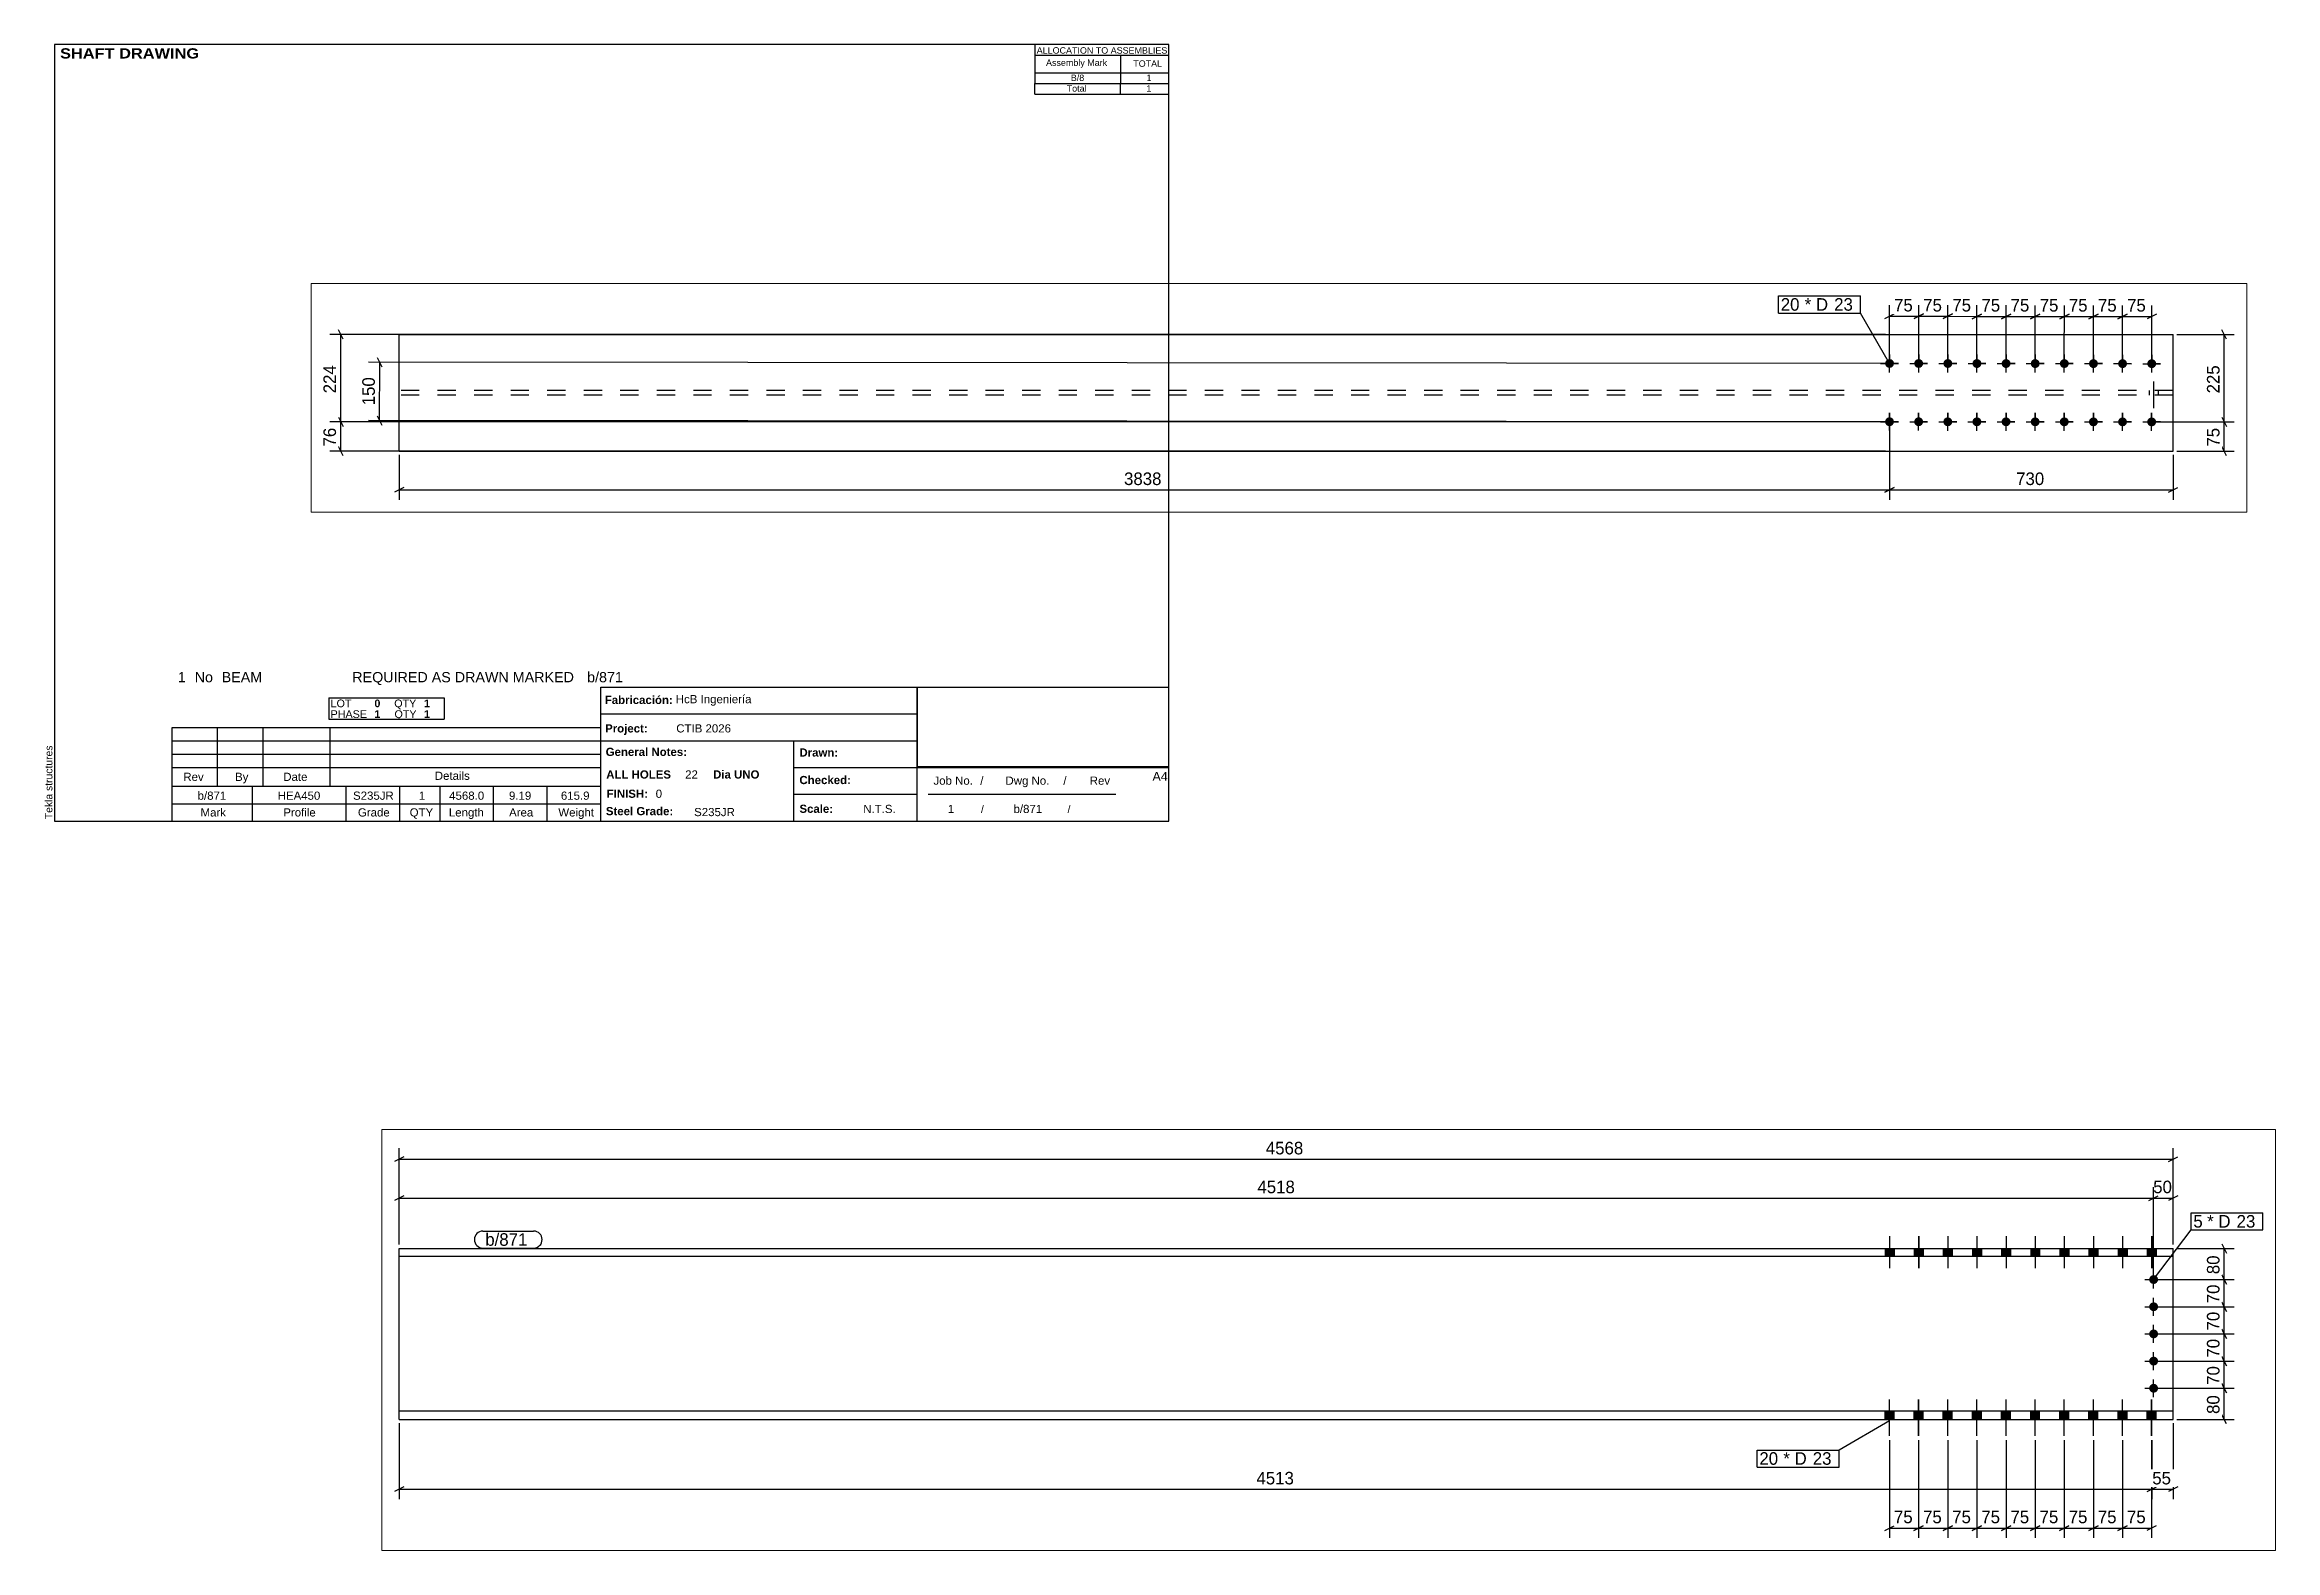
# Paper-space layout 'Layout1' of a CAD drawing. Header units: millimetres. Extents: x 2 to 577, y -183 to 205.
# The model-space entities are those that its viewports show. They can reach past a viewport. Long polylines and large blocks are cut down to what shows.
import ezdxf

# ---------------------------------------------------------------- set-up
doc = ezdxf.new("R2010")
doc.units = ezdxf.units.MM
doc.linetypes.add('DXK_LINE_DOT2', pattern=[3.9198, 1.9599, -1.9599])
doc.linetypes.add('DXK_LINE_DOT4', pattern=[0.9408, 0.4704, -0.4704])
doc.layers.add('Viewport layer', color=7, linetype='Continuous', plot=False)
doc.styles.add('Arial', font='ARIAL.TTF', dxfattribs={"height": 0.2})
doc.styles.add('Arial Black', font='ARIBLK.TTF', dxfattribs={"height": 0.2})
doc.styles.add('Arial Bold', font='ARIALBD.TTF', dxfattribs={"height": 0.2})
doc.styles.add('Comic Sans MS', font='COMIC.TTF', dxfattribs={"height": 0.2})

msp = doc.modelspace()

# ---------------------------------------------------------------- hatches: boundary and pattern name
at = {"linetype": 'Continuous'}
for points in [[(13877.4, 777.6), (13854.4, 777.6), (13854.4, 756.6), (13877.4, 756.6)], [(13877.5, 777.6), (13854.5, 777.6), (13854.5, 756.6), (13877.5, 756.6)], [(13952.4, 777.6), (13929.4, 777.6), (13929.4, 756.6), (13952.4, 756.6)], [(13952.5, 777.6), (13929.5, 777.6), (13929.5, 756.6), (13952.5, 756.6)], [(14027.4, 777.6), (14004.4, 777.6), (14004.4, 756.6), (14027.4, 756.6)], [(14027.5, 777.6), (14004.5, 777.6), (14004.5, 756.6), (14027.5, 756.6)], [(14102.4, 777.6), (14079.4, 777.6), (14079.4, 756.6), (14102.4, 756.6)], [(14102.5, 777.6), (14079.5, 777.6), (14079.5, 756.6), (14102.5, 756.6)], [(14177.4, 777.6), (14154.4, 777.6), (14154.4, 756.6), (14177.4, 756.6)], [(14177.5, 777.6), (14154.5, 777.6), (14154.5, 756.6), (14177.5, 756.6)], [(14252.4, 777.6), (14229.4, 777.6), (14229.4, 756.6), (14252.4, 756.6)], [(14252.5, 777.6), (14229.5, 777.6), (14229.5, 756.6), (14252.5, 756.6)], [(14327.4, 777.6), (14304.4, 777.6), (14304.4, 756.6), (14327.4, 756.6)], [(14327.5, 777.6), (14304.5, 777.6), (14304.5, 756.6), (14327.5, 756.6)], [(14402.4, 777.6), (14379.4, 777.6), (14379.4, 756.6), (14402.4, 756.6)], [(14402.5, 777.6), (14379.5, 777.6), (14379.5, 756.6), (14402.5, 756.6)], [(14477.4, 777.6), (14454.4, 777.6), (14454.4, 756.6), (14477.4, 756.6)], [(14477.5, 777.6), (14454.5, 777.6), (14454.5, 756.6), (14477.5, 756.6)], [(14552.4, 777.6), (14529.4, 777.6), (14529.4, 756.6), (14552.4, 756.6)], [(14552.5, 777.6), (14529.5, 777.6), (14529.5, 756.6), (14552.5, 756.6)], [(14534.5, 697.6, -1), (14557.5, 697.6, -1)], [(14534.5, 627.6, -1), (14557.5, 627.6, -1)], [(14534.5, 557.6, -1), (14557.5, 557.6, -1)], [(14534.5, 487.6, -1), (14557.5, 487.6, -1)], [(14534.5, 417.6, -1), (14557.5, 417.6, -1)], [(4064.4, 394.6, -1), (4064.4, 371.6, -1)], [(4139.4, 394.6, -1), (4139.4, 371.6, -1)], [(4214.4, 394.5, -1), (4214.4, 371.5, -1)], [(4289.4, 394.4, -1), (4289.4, 371.4, -1)], [(4364.4, 394.4, -1), (4364.4, 371.4, -1)], [(4439.4, 394.3, -1), (4439.4, 371.3, -1)], [(4514.4, 394.3, -1), (4514.4, 371.3, -1)], [(4589.4, 394.2, -1), (4589.4, 371.2, -1)], [(4664.4, 394.2, -1), (4664.4, 371.2, -1)], [(4739.4, 394.1, -1), (4739.4, 371.1, -1)], [(13877.4, 358.6), (13854.4, 358.6), (13854.4, 337.6), (13877.4, 337.6)], [(13877.5, 358.6), (13854.5, 358.6), (13854.5, 337.6), (13877.5, 337.6)], [(13952.4, 358.6), (13929.4, 358.6), (13929.4, 337.6), (13952.4, 337.6)], [(13952.5, 358.6), (13929.5, 358.6), (13929.5, 337.6), (13952.5, 337.6)], [(14027.4, 358.6), (14004.4, 358.6), (14004.4, 337.6), (14027.4, 337.6)], [(14027.5, 358.6), (14004.5, 358.6), (14004.5, 337.6), (14027.5, 337.6)], [(14102.4, 358.6), (14079.4, 358.6), (14079.4, 337.6), (14102.4, 337.6)], [(14102.5, 358.6), (14079.5, 358.6), (14079.5, 337.6), (14102.5, 337.6)], [(14177.4, 358.6), (14154.4, 358.6), (14154.4, 337.6), (14177.4, 337.6)], [(14177.5, 358.6), (14154.5, 358.6), (14154.5, 337.6), (14177.5, 337.6)], [(14252.4, 358.6), (14229.4, 358.6), (14229.4, 337.6), (14252.4, 337.6)], [(14252.5, 358.6), (14229.5, 358.6), (14229.5, 337.6), (14252.5, 337.6)], [(14327.4, 358.6), (14304.4, 358.6), (14304.4, 337.6), (14327.4, 337.6)], [(14327.5, 358.6), (14304.5, 358.6), (14304.5, 337.6), (14327.5, 337.6)], [(14402.4, 358.6), (14379.4, 358.6), (14379.4, 337.6), (14402.4, 337.6)], [(14402.5, 358.6), (14379.5, 358.6), (14379.5, 337.6), (14402.5, 337.6)], [(14477.4, 358.6), (14454.4, 358.6), (14454.4, 337.6), (14477.4, 337.6)], [(14477.5, 358.6), (14454.5, 358.6), (14454.5, 337.6), (14477.5, 337.6)], [(14552.4, 358.6), (14529.4, 358.6), (14529.4, 337.6), (14552.4, 337.6)], [(14552.5, 358.6), (14529.5, 358.6), (14529.5, 337.6), (14552.5, 337.6)], [(4064.3, 244.6, -1), (4064.3, 221.6, -1)], [(4139.3, 244.6, -1), (4139.3, 221.6, -1)], [(4214.3, 244.5, -1), (4214.3, 221.5, -1)], [(4289.3, 244.4, -1), (4289.3, 221.4, -1)], [(4364.3, 244.4, -1), (4364.3, 221.4, -1)], [(4439.3, 244.3, -1), (4439.3, 221.3, -1)], [(4514.3, 244.3, -1), (4514.3, 221.3, -1)], [(4589.3, 244.2, -1), (4589.3, 221.2, -1)], [(4664.3, 244.2, -1), (4664.3, 221.2, -1)], [(4739.3, 244.1, -1), (4739.3, 221.1, -1)]]:
    msp.add_hatch(color=3, dxfattribs=at).paths.add_polyline_path(points)

# ---------------------------------------------------------------- linework, layer by layer
at = {"color": 8, "linetype": 'Continuous'}
for p, q in [((10028, 787.6), (10028, 1036)), ((10040, 1013.6), (10016, 1001.6)), ((10028, 1007.6), (14596, 1007.6)), ((14584, 1001.6), (14608, 1013.6)), ((10028, 787.6), (10028, 936)), ((14546, 707.6), (14546, 936)), ((14596, 787.6), (14596, 936)), ((10040, 913.6), (10016, 901.6)), ((14534, 901.6), (14558, 913.6)), ((14546, 907.6), (14596, 907.6)), ((14608, 913.6), (14584, 901.6)), ((14606, 777.6), (14753.6, 777.6)), ((14722, 789.6), (14734, 765.6)), ((14728, 697.6), (14728, 777.6)), ((14556, 697.6), (14753.6, 697.6)), ((14734, 685.6), (14722, 709.6)), ((14734, 615.6), (14722, 639.6)), ((14556, 627.6), (14753.6, 627.6)), ((4064.4, 393.1), (4064.5, 533.1)), ((4139.4, 393.1), (4139.5, 533)), ((4214.4, 393), (4214.5, 533)), ((4289.4, 392.9), (4289.5, 532.9)), ((4364.4, 392.9), (4364.5, 532.9)), ((4439.4, 392.8), (4439.5, 532.8)), ((4514.4, 392.8), (4514.5, 532.8)), ((4589.4, 392.7), (4589.5, 532.7)), ((4664.4, 392.7), (4664.5, 532.6)), ((4739.4, 392.6), (4739.5, 532.6)), ((14556, 557.6), (14753.6, 557.6)), ((14734, 545.6), (14722, 569.6)), ((82.4, 445.6), (70.4, 469.6)), ((4052.5, 498.7), (4076.5, 510.7)), ((4127.5, 498.7), (4151.5, 510.6)), ((4202.5, 498.6), (4226.5, 510.6)), ((4277.5, 498.5), (4301.5, 510.5)), ((4352.5, 498.5), (4376.5, 510.5)), ((4427.5, 498.4), (4451.5, 510.4)), ((4502.5, 498.4), (4526.5, 510.4)), ((4577.5, 498.3), (4601.5, 510.3)), ((4652.5, 498.3), (4676.5, 510.2)), ((4664.5, 504.2), (4739.5, 504.2)), ((4751.5, 510.2), (4727.5, 498.2)), ((4932.4, 445.6), (4920.4, 469.6)), ((14556, 487.6), (14753.6, 487.6)), ((14734, 475.6), (14722, 499.6)), ((4054.3, 457.6), (48, 457.6)), ((76.4, 233.1), (76.4, 457.6)), ((4804.4, 457.6), (4952, 457.6)), ((4926.4, 232.6), (4926.4, 457.6)), ((14556, 417.6), (14753.6, 417.6)), ((14734, 405.6), (14722, 429.6)), ((4054.4, 383.1), (148.1, 386.1)), ((182.5, 374), (170.5, 398)), ((176.3, 236), (176.5, 386)), ((14734, 325.6), (14722, 349.6)), ((10028, 327.6), (10028, 132)), ((14596, 327.6), (14596, 132)), ((14606, 337.6), (14753.6, 337.6)), ((4054.3, 233.1), (48, 233.1)), ((4054.3, 233.1), (48, 233.1)), ((70.4, 245.1), (82.4, 221.1)), ((70.4, 245.1), (82.4, 221.1)), ((76.4, 157.6), (76.4, 233.1)), ((4054.3, 233.1), (147.9, 236.1)), ((170.4, 248), (182.3, 224)), ((4749.3, 232.6), (4952, 232.6)), ((4749.3, 232.6), (4952, 232.6)), ((4920.4, 244.6), (4932.4, 220.6)), ((4920.4, 244.6), (4932.4, 220.6)), ((4926.4, 157.6), (4926.4, 232.6)), ((13865.9, 283.6), (13865.9, 32)), ((13940.9, 283.6), (13940.9, 32)), ((14015.9, 283.6), (14015.9, 32)), ((14090.9, 283.6), (14090.9, 32)), ((14165.9, 283.6), (14165.9, 32)), ((14240.9, 283.6), (14240.9, 32)), ((14315.9, 283.6), (14315.9, 32)), ((14390.9, 283.6), (14390.9, 32)), ((14465.9, 283.6), (14465.9, 32)), ((14540.9, 283.6), (14540.9, 32)), ((14541, 283.6), (14541, 132)), ((4064.3, 223.1), (4064.3, 32)), ((4064.3, 223.1), (4064.3, 32)), ((4054.3, 157.6), (48, 157.6)), ((82.4, 145.6), (70.4, 169.6)), ((226.4, 147.6), (226.4, 32)), ((4794.4, 147.6), (4794.4, 32)), ((4804.4, 157.6), (4952, 157.6)), ((4932.4, 145.6), (4920.4, 169.6)), ((10040, 163.6), (10016, 151.6)), ((10028, 157.6), (14541, 157.6)), ((14529, 151.6), (14553, 163.6)), ((14529, 151.6), (14553, 163.6)), ((14541, 157.6), (14596, 157.6)), ((14608, 163.6), (14584, 151.6)), ((238.4, 63.6), (214.4, 51.6)), ((226.4, 57.6), (4064.3, 57.6)), ((4076.3, 63.6), (4052.3, 51.6)), ((4052.3, 51.6), (4076.3, 63.6)), ((4064.3, 57.6), (4794.4, 57.6)), ((4782.4, 51.6), (4806.4, 63.6)), ((13853.9, 51.6), (13877.9, 63.6)), ((13928.9, 51.6), (13952.9, 63.6)), ((14003.9, 51.6), (14027.9, 63.6)), ((14078.9, 51.6), (14102.9, 63.6)), ((14153.9, 51.6), (14177.9, 63.6)), ((14228.9, 51.6), (14252.9, 63.6)), ((14303.9, 51.6), (14327.9, 63.6)), ((14378.9, 51.6), (14402.9, 63.6)), ((14453.9, 51.6), (14477.9, 63.6)), ((14465.9, 57.6), (14540.9, 57.6)), ((14552.9, 63.6), (14528.9, 51.6))]:
    msp.add_line(p, q, dxfattribs=at)
at = {"color": 3, "linetype": 'Continuous'}
for p, q in [((13865.9, 809.8), (13865.9, 726.6)), ((13866, 809.8), (13866, 726.6)), ((13940.9, 809.8), (13940.9, 726.6)), ((13941, 809.8), (13941, 726.6)), ((14015.9, 809.8), (14015.9, 726.6)), ((14016, 809.8), (14016, 726.6)), ((14090.9, 809.8), (14090.9, 726.6)), ((14091, 809.8), (14091, 726.6)), ((14165.9, 809.8), (14165.9, 726.6)), ((14166, 809.8), (14166, 726.6)), ((14240.9, 809.8), (14240.9, 726.6)), ((14241, 809.8), (14241, 726.6)), ((14315.9, 809.8), (14315.9, 726.6)), ((14316, 809.8), (14316, 726.6)), ((14390.9, 809.8), (14390.9, 726.6)), ((14391, 809.8), (14391, 726.6)), ((14465.9, 809.8), (14465.9, 726.6)), ((14466, 809.8), (14466, 726.6)), ((14540.9, 809.8), (14540.9, 726.6)), ((14541, 809.8), (14541, 726.6)), ((13854.4, 777.6), (13854.4, 756.6)), ((13854.5, 777.6), (13854.5, 756.6)), ((13877.4, 777.6), (13877.4, 756.6)), ((13877.5, 777.6), (13877.5, 756.6)), ((13929.4, 777.6), (13929.4, 756.6)), ((13929.5, 777.6), (13929.5, 756.6)), ((13952.4, 777.6), (13952.4, 756.6)), ((13952.5, 777.6), (13952.5, 756.6)), ((14004.4, 777.6), (14004.4, 756.6)), ((14004.5, 777.6), (14004.5, 756.6)), ((14027.4, 777.6), (14027.4, 756.6)), ((14027.5, 777.6), (14027.5, 756.6)), ((14079.4, 777.6), (14079.4, 756.6)), ((14079.5, 777.6), (14079.5, 756.6)), ((14102.4, 777.6), (14102.4, 756.6)), ((14102.5, 777.6), (14102.5, 756.6)), ((14154.4, 777.6), (14154.4, 756.6)), ((14154.5, 777.6), (14154.5, 756.6)), ((14177.4, 777.6), (14177.4, 756.6)), ((14177.5, 777.6), (14177.5, 756.6)), ((14229.4, 777.6), (14229.4, 756.6)), ((14229.5, 777.6), (14229.5, 756.6)), ((14252.4, 777.6), (14252.4, 756.6)), ((14252.5, 777.6), (14252.5, 756.6)), ((14304.4, 777.6), (14304.4, 756.6)), ((14304.5, 777.6), (14304.5, 756.6)), ((14327.4, 777.6), (14327.4, 756.6)), ((14327.5, 777.6), (14327.5, 756.6)), ((14379.4, 777.6), (14379.4, 756.6)), ((14379.5, 777.6), (14379.5, 756.6)), ((14402.4, 777.6), (14402.4, 756.6)), ((14402.5, 777.6), (14402.5, 756.6)), ((14454.4, 777.6), (14454.4, 756.6)), ((14454.5, 777.6), (14454.5, 756.6)), ((14477.4, 777.6), (14477.4, 756.6)), ((14477.5, 777.6), (14477.5, 756.6)), ((14529.4, 777.6), (14529.4, 756.6)), ((14529.5, 777.6), (14529.5, 756.6)), ((14552.4, 777.6), (14552.4, 756.6)), ((14552.5, 777.6), (14552.5, 756.6)), ((14523, 697.6), (14569, 697.6)), ((14546, 674.6), (14546, 720.6)), ((14546, 604.6), (14546, 650.6)), ((14523, 627.6), (14569, 627.6)), ((14546, 534.6), (14546, 580.6)), ((14523, 557.6), (14569, 557.6)), ((14523, 487.6), (14569, 487.6)), ((14546, 464.6), (14546, 510.6)), ((4064.4, 360.1), (4064.4, 406.1)), ((4064.4, 406.1), (4064.4, 390.8)), ((4139.4, 360.1), (4139.4, 406.1)), ((4139.4, 406.1), (4139.4, 390.7)), ((4214.4, 360), (4214.4, 406)), ((4214.4, 406), (4214.4, 390.7)), ((4289.4, 359.9), (4289.4, 405.9)), ((4289.4, 405.9), (4289.4, 390.6)), ((4364.4, 359.9), (4364.4, 405.9)), ((4364.4, 405.9), (4364.4, 390.6)), ((4439.4, 359.8), (4439.4, 405.8)), ((4439.4, 405.8), (4439.4, 390.5)), ((4514.4, 359.8), (4514.4, 405.8)), ((4514.4, 405.8), (4514.4, 390.5)), ((4589.4, 359.7), (4589.4, 405.7)), ((4589.4, 405.7), (4589.4, 390.4)), ((4664.4, 359.7), (4664.4, 405.7)), ((4664.4, 405.7), (4664.4, 390.3)), ((4739.4, 359.6), (4739.4, 405.6)), ((4739.4, 405.6), (4739.4, 390.3)), ((14523, 417.6), (14569, 417.6)), ((14546, 394.6), (14546, 440.6)), ((4041.4, 383.1), (4087.4, 383.1)), ((4041.4, 383.1), (4056.7, 383.1)), ((4064.4, 360.1), (4064.4, 375.4)), ((4087.4, 383.1), (4072.1, 383.1)), ((4116.4, 383.1), (4162.4, 383)), ((4116.4, 383.1), (4131.7, 383.1)), ((4139.4, 360.1), (4139.4, 375.4)), ((4162.4, 383), (4147.1, 383)), ((4191.4, 383), (4237.4, 383)), ((4191.4, 383), (4206.7, 383)), ((4214.4, 360), (4214.4, 375.3)), ((4237.4, 383), (4222.1, 383)), ((4266.4, 383), (4312.4, 382.9)), ((4266.4, 383), (4281.7, 382.9)), ((4289.4, 359.9), (4289.4, 375.3)), ((4312.4, 382.9), (4297.1, 382.9)), ((4341.4, 382.9), (4387.4, 382.9)), ((4341.4, 382.9), (4356.7, 382.9)), ((4364.4, 359.9), (4364.4, 375.2)), ((4387.4, 382.9), (4372.1, 382.9)), ((4416.4, 382.8), (4462.4, 382.8)), ((4416.4, 382.8), (4431.7, 382.8)), ((4439.4, 359.8), (4439.4, 375.1)), ((4462.4, 382.8), (4447.1, 382.8)), ((4491.4, 382.8), (4537.4, 382.8)), ((4491.4, 382.8), (4506.7, 382.8)), ((4514.4, 359.8), (4514.4, 375.1)), ((4537.4, 382.8), (4522.1, 382.8)), ((4566.4, 382.7), (4612.4, 382.7)), ((4566.4, 382.7), (4581.7, 382.7)), ((4589.4, 359.7), (4589.4, 375)), ((4612.4, 382.7), (4597.1, 382.7)), ((4641.4, 382.7), (4687.4, 382.6)), ((4641.4, 382.7), (4656.7, 382.7)), ((4664.4, 359.7), (4664.4, 375)), ((4687.4, 382.6), (4672.1, 382.7)), ((4716.4, 382.6), (4762.4, 382.6)), ((4716.4, 382.6), (4731.7, 382.6)), ((4739.4, 359.6), (4739.4, 374.9)), ((4762.4, 382.6), (4747.1, 382.6)), ((13854.4, 337.6), (13854.4, 358.6)), ((13854.5, 337.6), (13854.5, 358.6)), ((13865.9, 295.4), (13865.9, 388.6)), ((13866, 295.4), (13866, 388.6)), ((13877.4, 337.6), (13877.4, 358.6)), ((13877.5, 337.6), (13877.5, 358.6)), ((13929.4, 337.6), (13929.4, 358.6)), ((13929.5, 337.6), (13929.5, 358.6)), ((13940.9, 295.4), (13940.9, 388.6)), ((13941, 295.4), (13941, 388.6)), ((13952.4, 337.6), (13952.4, 358.6)), ((13952.5, 337.6), (13952.5, 358.6)), ((14004.4, 337.6), (14004.4, 358.6)), ((14004.5, 337.6), (14004.5, 358.6)), ((14015.9, 295.4), (14015.9, 388.6)), ((14016, 295.4), (14016, 388.6)), ((14027.4, 337.6), (14027.4, 358.6)), ((14027.5, 337.6), (14027.5, 358.6)), ((14079.4, 337.6), (14079.4, 358.6)), ((14079.5, 337.6), (14079.5, 358.6)), ((14090.9, 295.4), (14090.9, 388.6)), ((14091, 295.4), (14091, 388.6)), ((14102.4, 337.6), (14102.4, 358.6)), ((14102.5, 337.6), (14102.5, 358.6)), ((14154.4, 337.6), (14154.4, 358.6)), ((14154.5, 337.6), (14154.5, 358.6)), ((14165.9, 295.4), (14165.9, 388.6)), ((14166, 295.4), (14166, 388.6)), ((14177.4, 337.6), (14177.4, 358.6)), ((14177.5, 337.6), (14177.5, 358.6)), ((14229.4, 337.6), (14229.4, 358.6)), ((14229.5, 337.6), (14229.5, 358.6)), ((14240.9, 295.4), (14240.9, 388.6)), ((14241, 295.4), (14241, 388.6)), ((14252.4, 337.6), (14252.4, 358.6)), ((14252.5, 337.6), (14252.5, 358.6)), ((14304.4, 337.6), (14304.4, 358.6)), ((14304.5, 337.6), (14304.5, 358.6)), ((14315.9, 295.4), (14315.9, 388.6)), ((14316, 295.4), (14316, 388.6)), ((14327.4, 337.6), (14327.4, 358.6)), ((14327.5, 337.6), (14327.5, 358.6)), ((14379.4, 337.6), (14379.4, 358.6)), ((14379.5, 337.6), (14379.5, 358.6)), ((14390.9, 295.4), (14390.9, 388.6)), ((14391, 295.4), (14391, 388.6)), ((14402.4, 337.6), (14402.4, 358.6)), ((14402.5, 337.6), (14402.5, 358.6)), ((14454.4, 337.6), (14454.4, 358.6)), ((14454.5, 337.6), (14454.5, 358.6)), ((14465.9, 295.4), (14465.9, 388.6)), ((14466, 295.4), (14466, 388.6)), ((14477.4, 337.6), (14477.4, 358.6)), ((14477.5, 337.6), (14477.5, 358.6)), ((14529.4, 337.6), (14529.4, 358.6)), ((14529.5, 337.6), (14529.5, 358.6)), ((14540.9, 295.4), (14540.9, 388.6)), ((14541, 295.4), (14541, 388.6)), ((14552.4, 337.6), (14552.4, 358.6)), ((14552.5, 337.6), (14552.5, 358.6)), ((4041.3, 233.1), (4087.3, 233.1)), ((4041.3, 233.1), (4056.6, 233.1)), ((4064.3, 210.1), (4064.3, 256.1)), ((4064.3, 256.1), (4064.3, 240.8)), ((4087.3, 233.1), (4072, 233.1)), ((4116.3, 233.1), (4162.3, 233)), ((4116.3, 233.1), (4131.6, 233.1)), ((4139.3, 210.1), (4139.3, 256.1)), ((4139.3, 256.1), (4139.3, 240.7)), ((4162.3, 233), (4147, 233)), ((4191.3, 233), (4237.3, 233)), ((4191.3, 233), (4206.6, 233)), ((4214.3, 210), (4214.3, 256)), ((4214.3, 256), (4214.3, 240.7)), ((4237.3, 233), (4222, 233)), ((4266.3, 233), (4312.3, 232.9)), ((4266.3, 233), (4281.6, 232.9)), ((4289.3, 209.9), (4289.3, 255.9)), ((4289.3, 255.9), (4289.3, 240.6)), ((4312.3, 232.9), (4297, 232.9)), ((4341.3, 232.9), (4387.3, 232.9)), ((4341.3, 232.9), (4356.6, 232.9)), ((4364.3, 209.9), (4364.3, 255.9)), ((4364.3, 255.9), (4364.3, 240.6)), ((4387.3, 232.9), (4372, 232.9)), ((4416.3, 232.8), (4462.3, 232.8)), ((4416.3, 232.8), (4431.6, 232.8)), ((4439.3, 209.8), (4439.3, 255.8)), ((4439.3, 255.8), (4439.3, 240.5)), ((4462.3, 232.8), (4447, 232.8)), ((4491.3, 232.8), (4537.3, 232.8)), ((4491.3, 232.8), (4506.6, 232.8)), ((4514.3, 209.8), (4514.3, 255.8)), ((4514.3, 255.8), (4514.3, 240.5)), ((4537.3, 232.8), (4522, 232.8)), ((4566.3, 232.7), (4612.3, 232.7)), ((4566.3, 232.7), (4581.6, 232.7)), ((4589.3, 209.7), (4589.3, 255.7)), ((4589.3, 255.7), (4589.3, 240.4)), ((4612.3, 232.7), (4597, 232.7)), ((4641.3, 232.7), (4687.3, 232.6)), ((4641.3, 232.7), (4656.6, 232.7)), ((4664.3, 209.7), (4664.3, 255.7)), ((4664.3, 255.7), (4664.3, 240.3)), ((4687.3, 232.6), (4672, 232.7)), ((4716.3, 232.6), (4762.3, 232.6)), ((4716.3, 232.6), (4731.6, 232.6)), ((4739.3, 209.6), (4739.3, 255.6)), ((4739.3, 255.6), (4739.3, 240.3)), ((4762.3, 232.6), (4747, 232.6)), ((4064.3, 210.1), (4064.3, 225.4)), ((4139.3, 210.1), (4139.3, 225.4)), ((4214.3, 210), (4214.3, 225.3)), ((4289.3, 209.9), (4289.3, 225.3)), ((4364.3, 209.9), (4364.3, 225.2)), ((4439.3, 209.8), (4439.3, 225.1)), ((4514.3, 209.8), (4514.3, 225.1)), ((4589.3, 209.7), (4589.3, 225)), ((4664.3, 209.7), (4664.3, 225)), ((4739.3, 209.6), (4739.3, 224.9))]:
    msp.add_line(p, q, dxfattribs=at)
at = {"color": 7, "linetype": 'Continuous'}
for p, q in [((10028, 337.6), (10028, 777.6)), ((10028, 777.6), (14596, 777.6)), ((14596, 756.6), (10028, 756.6)), ((14596, 337.6), (14596, 777.6)), ((226.4, 157.6), (226.4, 457.6)), ((226.4, 457.6), (4794.4, 457.6)), ((4794.4, 157.6), (4794.4, 457.6)), ((14596, 358.6), (10028, 358.6)), ((10028, 337.6), (14596, 337.6)), ((226.4, 157.6), (4794.4, 157.6))]:
    msp.add_line(p, q, dxfattribs=at)
at = {"color": 7, "linetype": 'DXK_LINE_DOT4'}
for p, q in [((4794.4, 313.4), (226.4, 313.4)), ((4794.4, 301.9), (226.4, 301.9))]:
    msp.add_line(p, q, dxfattribs=at)
at = {"color": 3, "linetype": 'DXK_LINE_DOT2'}
for p, q in [((4732.9, 313.4), (4732.9, 301.9)), ((4732.9, 313.4), (4732.9, 301.9)), ((4732.9, 313.4), (4732.9, 301.9)), ((4732.9, 313.4), (4732.9, 301.9)), ((4732.9, 313.4), (4732.9, 301.9)), ((4744.4, 336.6), (4744.4, 268.4)), ((4744.4, 336.6), (4744.4, 268.4)), ((4744.4, 336.6), (4744.4, 268.4)), ((4744.4, 336.6), (4744.4, 268.4)), ((4744.4, 336.6), (4744.4, 268.4)), ((4755.9, 313.4), (4755.9, 301.9)), ((4755.9, 313.4), (4755.9, 301.9)), ((4755.9, 313.4), (4755.9, 301.9)), ((4755.9, 313.4), (4755.9, 301.9)), ((4755.9, 313.4), (4755.9, 301.9))]:
    msp.add_line(p, q, dxfattribs=at)

# ---------------------------------------------------------------- wipeouts: each hides what was drawn before it
at = {"color": 0}
for points in [[(14674.3, 831.4), (14674.3, 863.4), (14648.3, 863.4), (14648.3, 831.4)], [(3836.3, 519), (3836.3, 551), (3784.2, 551), (3784.2, 519)], [(13582.9, 220.6), (13582.9, 252.6), (13530.8, 252.6), (13530.8, 220.6)]]:
    msp.add_wipeout(points, dxfattribs=at)

# ---------------------------------------------------------------- next in the draw order: wipeouts: each hides what was drawn before it
for points in [[(12370.5, 1013.6), (12370.5, 1058.4), (12253.5, 1058.4), (12253.5, 1013.6)], [(14603.5, 913.6), (14603.5, 958.4), (14538.5, 958.4), (14538.5, 913.6)], [(14674.3, 831.4), (14674.3, 863.4), (14648.3, 863.4), (14648.3, 831.4)], [(10368.5, 784.6), (10368.5, 816.6), (10250, 816.6), (10250, 784.6)], [(14722, 770.1), (14677.2, 770.1), (14677.2, 705.1), (14722, 705.1)], [(3836.3, 519), (3836.3, 551), (3784.2, 551), (3784.2, 519)], [(4734.5, 510.2), (4734.5, 555), (4669.6, 555), (4669.6, 510.2)], [(70.4, 390.8), (25.6, 390.8), (25.6, 299.9), (70.4, 299.9)], [(170.4, 353.1), (125.6, 353.2), (125.6, 269), (170.4, 269)], [(4920.4, 390.6), (4875.6, 390.6), (4875.6, 299.6), (4920.4, 299.6)], [(13582.9, 220.6), (13582.9, 252.6), (13530.8, 252.6), (13530.8, 220.6)], [(70.4, 227.8), (25.6, 227.8), (25.6, 162.9), (70.4, 162.9)], [(4920.4, 227.6), (4875.6, 227.6), (4875.6, 162.6), (4920.4, 162.6)], [(12339.6, 163.6), (12339.6, 208.4), (12229.4, 208.4), (12229.4, 163.6)], [(2203.9, 63.6), (2203.9, 108.4), (2086.8, 108.4), (2086.8, 63.6)], [(4474.8, 63.6), (4474.8, 108.4), (4383.9, 108.4), (4383.9, 63.6)], [(14535.9, 63.6), (14535.9, 108.4), (14470.9, 108.4), (14470.9, 63.6)]]:
    msp.add_wipeout(points, dxfattribs=at)

# ---------------------------------------------------------------- next in the draw order: linework, layer by layer
at = {"color": 8, "linetype": 'Continuous'}
for p, q in [((14596, 787.6), (14596, 1036)), ((14546, 707.6), (14546, 936)), ((10028, 907.6), (14546, 907.6)), ((14534, 901.6), (14558, 913.6)), ((14556, 697.6), (14753.6, 697.6)), ((14722, 709.6), (14734, 685.6)), ((14728, 627.6), (14728, 697.6)), ((4664.4, 392.7), (4664.5, 532.6)), ((4589.5, 504.3), (4664.5, 504.2)), ((4676.5, 510.2), (4652.5, 498.3)), ((14465.9, 283.6), (14465.9, 32)), ((14541, 283.6), (14541, 132)), ((14390.9, 57.6), (14465.9, 57.6)), ((14477.9, 63.6), (14453.9, 51.6))]:
    msp.add_line(p, q, dxfattribs=at)
at = {"color": 7, "linetype": 'Continuous'}
for p, q in [((14642.3, 825.4), (14642.3, 869.4)), ((14546, 697.6), (14642.3, 825.4)), ((3778.2, 513), (3778.2, 557)), ((13524.8, 214.6), (13524.8, 258.6))]:
    msp.add_line(p, q, dxfattribs=at)

# ---------------------------------------------------------------- next in the draw order: texts
at = {"color": 3, "style": 'Comic Sans MS'}
for s, p in [('4568', (12259.9, 1020)), ('50', (14544.9, 920)), ('4513', (12235.8, 170)), ('3838', (2093.2, 70)), ('730', (4390.3, 70)), ('75', (14477.3, 70))]:
    msp.add_text(s, height=32.38, dxfattribs=at).set_placement(p)
for s, rotation, p in [('80', 90.00021, (14715.6, 711.5)), ('75', -0.04584, (4676, 516.6)), ('224', 90.00021, (64, 306.3)), ('150', 89.95437, (164, 275.4)), ('225', 90.00021, (4914, 306)), ('76', 90.00021, (64, 169.3)), ('75', 90.00021, (4914, 169))]:
    msp.add_text(s, height=32.38, rotation=rotation, dxfattribs=at).set_placement(p)

# ---------------------------------------------------------------- next in the draw order: wipeouts: each hides what was drawn before it
at = {"color": 0}
for points in [[(14750.1, 831.4), (14750.1, 863.4), (14683.9, 863.4), (14683.9, 831.4)], [(10368.5, 784.6), (10368.5, 816.6), (10250, 816.6), (10250, 784.6)], [(3912.1, 519), (3912.1, 551), (3845.9, 551), (3845.9, 519)], [(13658.7, 220.6), (13658.7, 252.6), (13592.5, 252.6), (13592.5, 220.6)]]:
    msp.add_wipeout(points, dxfattribs=at)

# ---------------------------------------------------------------- next in the draw order: linework, layer by layer
at = {"color": 7, "linetype": 'Continuous'}
for p, q in [((10244, 822.6), (10374.5, 822.6)), ((10244, 778.6), (10374.5, 778.6))]:
    msp.add_line(p, q, dxfattribs=at)
for centre, start, end in [((10244, 800.6), 90, 270), ((10374.5, 800.6), 270, 90)]:
    msp.add_arc(centre, 22, start, end, dxfattribs=at)

# ---------------------------------------------------------------- next in the draw order: texts
at = {"color": 3, "style": 'Comic Sans MS'}
msp.add_text('b/871', height=32.38, dxfattribs=at).set_placement((10250, 784.6))

# ---------------------------------------------------------------- next in the draw order: wipeouts: each hides what was drawn before it
at = {"color": 0}
for points in [[(12342.1, 913.6), (12342.1, 958.4), (12231.9, 958.4), (12231.9, 913.6)], [(14750.1, 831.4), (14750.1, 863.4), (14683.9, 863.4), (14683.9, 831.4)], [(14722, 695.1), (14677.2, 695.1), (14677.2, 630.1), (14722, 630.1)], [(3912.1, 519), (3912.1, 551), (3845.9, 551), (3845.9, 519)], [(4659.5, 510.3), (4659.5, 555.1), (4594.6, 555.1), (4594.6, 510.3)], [(13658.7, 220.6), (13658.7, 252.6), (13592.5, 252.6), (13592.5, 220.6)], [(14601, 163.6), (14601, 208.4), (14536, 208.4), (14536, 163.6)], [(14460.9, 63.6), (14460.9, 108.4), (14395.9, 108.4), (14395.9, 63.6)]]:
    msp.add_wipeout(points, dxfattribs=at)

# ---------------------------------------------------------------- next in the draw order: linework, layer by layer
at = {"color": 8, "linetype": 'Continuous'}
for p, q in [((14722, 639.6), (14734, 615.6)), ((14556, 627.6), (14753.6, 627.6)), ((14728, 557.6), (14728, 627.6)), ((4589.4, 392.7), (4589.5, 532.7)), ((4514.5, 504.4), (4589.5, 504.3)), ((4601.5, 510.3), (4577.5, 498.3)), ((14390.9, 283.6), (14390.9, 32)), ((14315.9, 57.6), (14390.9, 57.6)), ((14402.9, 63.6), (14378.9, 51.6))]:
    msp.add_line(p, q, dxfattribs=at)

# ---------------------------------------------------------------- next in the draw order: texts
at = {"color": 3, "style": 'Comic Sans MS'}
for s, height, p in [('4518', 32.38, (12238.3, 920)), ('5', 32.4, (14648.3, 831.4)), ('20', 32.38, (3784.2, 519)), ('20', 32.38, (13530.8, 220.6)), ('55', 32.38, (14542.4, 170)), ('75', 32.38, (14402.3, 70))]:
    msp.add_text(s, height=height, dxfattribs=at).set_placement(p)
for s, rotation, p in [('70', 90.00021, (14715.6, 636.5)), ('75', -0.04584, (4601, 516.7))]:
    msp.add_text(s, height=32.38, rotation=rotation, dxfattribs=at).set_placement(p)

# ---------------------------------------------------------------- next in the draw order: wipeouts: each hides what was drawn before it
at = {"color": 0}
for points in [[(14811.9, 831.4), (14811.9, 863.4), (14759.7, 863.4), (14759.7, 831.4)], [(3973.8, 519), (3973.8, 551), (3921.7, 551), (3921.7, 519)], [(13720.4, 220.6), (13720.4, 252.6), (13668.3, 252.6), (13668.3, 220.6)]]:
    msp.add_wipeout(points, dxfattribs=at)

# ---------------------------------------------------------------- next in the draw order: wipeouts: each hides what was drawn before it
for points in [[(14811.9, 831.4), (14811.9, 863.4), (14759.7, 863.4), (14759.7, 831.4)], [(14722, 625.1), (14677.2, 625.1), (14677.2, 560.1), (14722, 560.1)], [(3973.8, 519), (3973.8, 551), (3921.7, 551), (3921.7, 519)], [(4584.5, 510.3), (4584.5, 555.1), (4519.6, 555.2), (4519.6, 510.4)], [(13720.4, 220.6), (13720.4, 252.6), (13668.3, 252.6), (13668.3, 220.6)], [(14385.9, 63.6), (14385.9, 108.4), (14320.9, 108.4), (14320.9, 63.6)]]:
    msp.add_wipeout(points, dxfattribs=at)

# ---------------------------------------------------------------- next in the draw order: linework, layer by layer
at = {"color": 7, "linetype": 'Continuous'}
for p, q in [((14642.3, 869.4), (14827.5, 869.4)), ((14827.5, 825.4), (14827.5, 869.4)), ((14642.3, 825.4), (14827.5, 825.4)), ((3778.2, 557), (3989.4, 557)), ((3989.4, 513), (3989.4, 557)), ((3778.2, 513), (3989.4, 513)), ((13865.9, 333.6), (13736, 258.6)), ((13524.8, 258.6), (13736, 258.6)), ((13736, 214.6), (13736, 258.6)), ((13524.8, 214.6), (13736, 214.6))]:
    msp.add_line(p, q, dxfattribs=at)
at = {"color": 8, "linetype": 'Continuous'}
for p, q in [((4514.4, 392.8), (4514.5, 532.8)), ((14556, 557.6), (14753.6, 557.6)), ((14722, 569.6), (14734, 545.6)), ((14728, 487.6), (14728, 557.6)), ((4439.5, 504.4), (4514.5, 504.4)), ((4526.5, 510.4), (4502.5, 498.4)), ((14315.9, 283.6), (14315.9, 32)), ((14240.9, 57.6), (14315.9, 57.6)), ((14327.9, 63.6), (14303.9, 51.6))]:
    msp.add_line(p, q, dxfattribs=at)

# ---------------------------------------------------------------- next in the draw order: texts
at = {"color": 3, "style": 'Comic Sans MS'}
for s, p in [('* D', (14683.9, 831.4)), ('23', (14759.7, 831.4)), ('* D', (3845.9, 519)), ('23', (3921.7, 519)), ('* D', (13592.5, 220.6)), ('23', (13668.3, 220.6)), ('75', (14327.3, 70))]:
    msp.add_text(s, height=32.38, dxfattribs=at).set_placement(p)
for s, rotation, p in [('70', 90.00021, (14715.6, 566.5)), ('75', -0.04584, (4526, 516.8))]:
    msp.add_text(s, height=32.38, rotation=rotation, dxfattribs=at).set_placement(p)

# ---------------------------------------------------------------- next in the draw order: wipeouts: each hides what was drawn before it
at = {"color": 0}
for points in [[(4509.5, 510.4), (4509.5, 555.2), (4444.6, 555.2), (4444.6, 510.4)], [(14722, 555.1), (14677.2, 555.1), (14677.2, 490.1), (14722, 490.1)], [(14310.9, 63.6), (14310.9, 108.4), (14245.9, 108.4), (14245.9, 63.6)]]:
    msp.add_wipeout(points, dxfattribs=at)

# ---------------------------------------------------------------- next in the draw order: linework, layer by layer
at = {"color": 8, "linetype": 'Continuous'}
for p, q in [((4439.4, 392.8), (4439.5, 532.8)), ((4364.5, 504.5), (4439.5, 504.4)), ((4451.5, 510.4), (4427.5, 498.4)), ((14556, 487.6), (14753.6, 487.6)), ((14722, 499.6), (14734, 475.6)), ((14728, 417.6), (14728, 487.6)), ((14240.9, 283.6), (14240.9, 32)), ((14165.9, 57.6), (14240.9, 57.6)), ((14252.9, 63.6), (14228.9, 51.6))]:
    msp.add_line(p, q, dxfattribs=at)

# ---------------------------------------------------------------- next in the draw order: texts
at = {"color": 3, "style": 'Comic Sans MS'}
for s, rotation, p in [('75', -0.04584, (4451, 516.8)), ('70', 90.00021, (14715.6, 496.5))]:
    msp.add_text(s, height=32.38, rotation=rotation, dxfattribs=at).set_placement(p)
msp.add_text('75', height=32.38, dxfattribs=at).set_placement((14252.3, 70))

# ---------------------------------------------------------------- next in the draw order: wipeouts: each hides what was drawn before it
at = {"color": 0}
for points in [[(4434.5, 510.4), (4434.5, 555.2), (4369.6, 555.3), (4369.6, 510.5)], [(14722, 485.1), (14677.2, 485.1), (14677.2, 420.1), (14722, 420.1)], [(14235.9, 63.6), (14235.9, 108.4), (14170.9, 108.4), (14170.9, 63.6)]]:
    msp.add_wipeout(points, dxfattribs=at)

# ---------------------------------------------------------------- next in the draw order: linework, layer by layer
at = {"color": 8, "linetype": 'Continuous'}
for p, q in [((4364.4, 392.9), (4364.5, 532.9)), ((4289.5, 504.5), (4364.5, 504.5)), ((4376.5, 510.5), (4352.5, 498.5)), ((14556, 417.6), (14753.6, 417.6)), ((14722, 429.6), (14734, 405.6)), ((14728, 337.6), (14728, 417.6)), ((14165.9, 283.6), (14165.9, 32)), ((14090.9, 57.6), (14165.9, 57.6)), ((14177.9, 63.6), (14153.9, 51.6))]:
    msp.add_line(p, q, dxfattribs=at)

# ---------------------------------------------------------------- next in the draw order: texts
at = {"color": 3, "style": 'Comic Sans MS'}
for s, rotation, p in [('75', -0.04584, (4376, 516.9)), ('70', 90.00021, (14715.6, 426.5))]:
    msp.add_text(s, height=32.38, rotation=rotation, dxfattribs=at).set_placement(p)
msp.add_text('75', height=32.38, dxfattribs=at).set_placement((14177.3, 70))

# ---------------------------------------------------------------- next in the draw order: wipeouts: each hides what was drawn before it
at = {"color": 0}
for points in [[(4359.5, 510.5), (4359.5, 555.3), (4294.6, 555.3), (4294.6, 510.5)], [(14722, 410.1), (14677.2, 410.1), (14677.2, 345.1), (14722, 345.1)], [(14160.9, 63.6), (14160.9, 108.4), (14095.9, 108.4), (14095.9, 63.6)]]:
    msp.add_wipeout(points, dxfattribs=at)

# ---------------------------------------------------------------- next in the draw order: linework, layer by layer
at = {"color": 8, "linetype": 'Continuous'}
for p, q in [((4289.4, 392.9), (4289.5, 532.9)), ((4214.5, 504.6), (4289.5, 504.5)), ((4301.5, 510.5), (4277.5, 498.5)), ((14090.9, 283.6), (14090.9, 32)), ((14015.9, 57.6), (14090.9, 57.6)), ((14102.9, 63.6), (14078.9, 51.6))]:
    msp.add_line(p, q, dxfattribs=at)

# ---------------------------------------------------------------- next in the draw order: texts
at = {"color": 3, "style": 'Comic Sans MS'}
for s, rotation, p in [('75', -0.04584, (4301, 516.9)), ('80', 90.00021, (14715.6, 351.5))]:
    msp.add_text(s, height=32.38, rotation=rotation, dxfattribs=at).set_placement(p)
msp.add_text('75', height=32.38, dxfattribs=at).set_placement((14102.3, 70))

# ---------------------------------------------------------------- next in the draw order: wipeouts: each hides what was drawn before it
at = {"color": 0}
for points in [[(4284.5, 510.5), (4284.5, 555.3), (4219.6, 555.4), (4219.6, 510.6)], [(14085.9, 63.6), (14085.9, 108.4), (14020.9, 108.4), (14020.9, 63.6)]]:
    msp.add_wipeout(points, dxfattribs=at)

# ---------------------------------------------------------------- next in the draw order: linework, layer by layer
at = {"color": 8, "linetype": 'Continuous'}
for p, q in [((4214.4, 393), (4214.5, 533)), ((4139.5, 504.6), (4214.5, 504.6)), ((4226.5, 510.6), (4202.5, 498.6)), ((14015.9, 283.6), (14015.9, 32)), ((13940.9, 57.6), (14015.9, 57.6)), ((14027.9, 63.6), (14003.9, 51.6))]:
    msp.add_line(p, q, dxfattribs=at)

# ---------------------------------------------------------------- next in the draw order: texts
at = {"color": 3, "style": 'Comic Sans MS'}
msp.add_text('75', height=32.38, rotation=-0.04584, dxfattribs=at).set_placement((4226, 517))
msp.add_text('75', height=32.38, dxfattribs=at).set_placement((14027.3, 70))

# ---------------------------------------------------------------- next in the draw order: wipeouts: each hides what was drawn before it
at = {"color": 0}
for points in [[(4209.5, 510.6), (4209.5, 555.4), (4144.6, 555.4), (4144.6, 510.6)], [(14010.9, 63.6), (14010.9, 108.4), (13945.9, 108.4), (13945.9, 63.6)]]:
    msp.add_wipeout(points, dxfattribs=at)

# ---------------------------------------------------------------- next in the draw order: linework, layer by layer
at = {"color": 8, "linetype": 'Continuous'}
for p, q in [((4139.4, 393.1), (4139.5, 533)), ((4064.5, 504.7), (4139.5, 504.6)), ((4151.5, 510.6), (4127.5, 498.7)), ((13940.9, 283.6), (13940.9, 32)), ((13865.9, 57.6), (13940.9, 57.6)), ((13952.9, 63.6), (13928.9, 51.6))]:
    msp.add_line(p, q, dxfattribs=at)

# ---------------------------------------------------------------- next in the draw order: texts
at = {"color": 3, "style": 'Comic Sans MS'}
msp.add_text('75', height=32.38, rotation=-0.04584, dxfattribs=at).set_placement((4151, 517))
msp.add_text('75', height=32.38, dxfattribs=at).set_placement((13952.3, 70))

# ---------------------------------------------------------------- next in the draw order: wipeouts: each hides what was drawn before it
at = {"color": 0}
for points in [[(4134.5, 510.6), (4134.5, 555.4), (4069.6, 555.5), (4069.6, 510.7)], [(13935.9, 63.6), (13935.9, 108.4), (13870.9, 108.4), (13870.9, 63.6)]]:
    msp.add_wipeout(points, dxfattribs=at)

# ---------------------------------------------------------------- next in the draw order: linework, layer by layer
at = {"color": 7, "linetype": 'Continuous'}
msp.add_line((4064.4, 383.1), (3989.4, 513), dxfattribs=at)

# ---------------------------------------------------------------- next in the draw order: texts
at = {"color": 3, "style": 'Comic Sans MS'}
msp.add_text('75', height=32.38, rotation=-0.04584, dxfattribs=at).set_placement((4076, 517.1))
msp.add_text('75', height=32.38, dxfattribs=at).set_placement((13877.3, 70))

psp = doc.layouts.get("Layout1")

# ---------------------------------------------------------------- linework, layer by layer
at = {"color": 5, "linetype": 'Continuous'}
for p, q in [((292, 205), (5, 205)), ((5, 205), (5, 5)), ((292, 5), (292, 205)), ((5, 5), (292, 5))]:
    psp.add_line(p, q, dxfattribs=at)
at = {"color": 7, "linetype": 'Continuous'}
for p, q in [((257.51, 205), (257.51, 197.75)), ((257.57, 202.24), (292, 202.24)), ((279.49, 202.24), (279.49, 197.75)), ((257.51, 197.75), (257.51, 195)), ((257.57, 197.75), (292, 197.75)), ((279.49, 197.75), (279.49, 195)), ((257.51, 192.23), (257.51, 194.99)), ((257.51, 192.23), (292, 192.23)), ((257.54, 194.99), (292, 194.99)), ((279.49, 192.23), (279.49, 194.99)), ((75.68, 36.74), (105.35, 36.74)), ((75.68, 36.74), (75.68, 33.98)), ((105.35, 36.74), (105.35, 33.98)), ((145.72, 5), (145.72, 39.5)), ((145.75, 39.5), (292, 39.5)), ((227.14, 5), (227.14, 39.5)), ((35.31, 13.97), (35.31, 29.15)), ((35.31, 29.15), (145.71, 29.15)), ((47.04, 13.97), (47.04, 29.15)), ((58.77, 13.97), (58.77, 29.15)), ((75.68, 33.98), (75.68, 31.22)), ((75.68, 31.22), (105.35, 31.22)), ((76.02, 13.97), (76.02, 29.15)), ((105.35, 33.98), (105.35, 31.22)), ((145.71, 13.97), (145.71, 29.15)), ((145.72, 32.6), (227.14, 32.6)), ((35.31, 25.7), (145.71, 25.7)), ((145.72, 25.7), (227.14, 25.7)), ((195.4, 5), (195.4, 25.7)), ((35.31, 22.25), (145.71, 22.25)), ((35.31, 18.8), (145.71, 18.8)), ((195.4, 18.8), (292, 18.8)), ((35.31, 13.96), (145.71, 13.97)), ((35.31, 9.49), (35.31, 13.96)), ((56.01, 9.49), (56.01, 13.97)), ((80.16, 9.49), (80.16, 13.97)), ((93.96, 9.49), (93.96, 13.97)), ((104.31, 9.49), (104.31, 13.97)), ((118.11, 9.49), (118.11, 13.97)), ((131.91, 9.49), (131.91, 13.97)), ((195.4, 11.9), (227.14, 11.9)), ((229.99, 11.92), (278.29, 11.92)), ((35.31, 9.48), (145.72, 9.49)), ((35.31, 5), (35.31, 9.48)), ((56.01, 5), (56.01, 9.48)), ((80.16, 5), (80.16, 9.48)), ((93.96, 5), (93.96, 9.48)), ((104.31, 5), (104.31, 9.48)), ((118.11, 5), (118.11, 9.48)), ((131.91, 5), (131.91, 9.48))]:
    psp.add_line(p, q, dxfattribs=at)
at = {"color": 2, "linetype": 'Continuous'}
for p, q in [((227.28, 39.46), (291.86, 39.46)), ((227.29, 19.02), (227.29, 39.46)), ((291.96, 19.03), (291.96, 39.47)), ((227.28, 19.03), (291.86, 19.03))]:
    psp.add_line(p, q, dxfattribs=at)

# ---------------------------------------------------------------- texts
at = {"color": 7}
for s, height, style, p in [(' SHAFT DRAWING', 2.6342, 'Arial Black', (5.3, 201.42)), ('ALLOCATION TO ASSEMBLIES', 1.6475, 'Arial', (257.95, 202.68)), ('Assembly Mark', 1.6475, 'Arial', (260.35, 199.52)), ('TOTAL', 1.648, 'Arial', (282.81, 199.28)), ('1', 2.64, 'Arial', (36.8, 40.76)), ('No', 2.636, 'Arial', (41.13, 40.76)), ('BEAM', 2.636, 'Arial', (48.08, 40.76)), ('REQUIRED AS DRAWN MARKED', 2.636, 'Arial', (81.71, 40.76)), ('b/871', 2.636, 'Arial', (142.18, 40.76)), ('b/871', 2.109, 'Arial', (41.89, 10.5)), ('HEA450', 2.109, 'Arial', (62.51, 10.5)), ('S235JR', 2.109, 'Arial', (81.91, 10.5)), ('1', 2.11, 'Arial', (98.86, 10.5)), ('4568.0', 2.109, 'Arial', (106.66, 10.5)), ('9.19', 2.109, 'Arial', (122.06, 10.5)), ('615.9', 2.109, 'Arial', (135.43, 10.5)), ('FINISH:', 2.107, 'Arial Bold', (147.22, 11)), ('0', 2.11, 'Arial', (159.84, 11))]:
    psp.add_text(s, height=height, dxfattribs=dict(at, style=style)).set_placement(p)
at = {"color": 7, "linetype": 'Continuous'}
for s, height, style, p in [('B/8', 1.648, 'Arial', (266.73, 195.63)), ('1', 1.65, 'Arial', (286.23, 195.63)), ('Total', 1.648, 'Arial', (265.67, 192.88)), ('1', 1.65, 'Arial', (286.21, 192.88)), ('LOT', 1.977, 'Arial', (76.13, 34.33)), ('0', 1.98, 'Arial Bold', (87.41, 34.33)), ('QTY', 1.977, 'Arial', (92.51, 34.33)), ('1', 1.98, 'Arial Bold', (100.18, 34.33)), ('Fabricación:', 2.1074, 'Arial Bold', (146.73, 35.16)), ('HcB Ingeniería', 2.1088, 'Arial', (165.02, 35.36)), ('PHASE', 1.977, 'Arial', (76.13, 31.57)), ('1', 1.98, 'Arial Bold', (87.41, 31.57)), ('QTY', 1.977, 'Arial', (92.58, 31.57)), ('1', 1.98, 'Arial Bold', (100.18, 31.57)), ('Project:', 2.107, 'Arial Bold', (146.81, 27.83)), ('CTIB 2026', 2.109, 'Arial', (165.14, 27.83)), ('General Notes:', 2.1074, 'Arial Bold', (146.96, 21.78)), ('Drawn:', 2.107, 'Arial Bold', (196.85, 21.62)), ('Rev', 2.109, 'Arial', (38.21, 15.35)), ('By', 2.109, 'Arial', (51.53, 15.35)), ('Date', 2.109, 'Arial', (63.94, 15.35)), ('Details', 2.109, 'Arial', (102.96, 15.63)), ('ALL HOLES', 2.107, 'Arial Bold', (147.1, 15.96)), ('22', 2.109, 'Arial', (167.43, 15.96)), ('Dia UNO', 2.107, 'Arial Bold', (174.62, 15.96)), ('A4', 2.307, 'Arial', (287.76, 15.38)), ('Checked:', 2.107, 'Arial Bold', (196.85, 14.53)), ('Job No.', 2.109, 'Arial', (231.37, 14.37)), ('/', 2.11, 'Arial', (243.42, 14.37)), ('Dwg No.', 2.109, 'Arial', (249.91, 14.37)), ('/', 2.11, 'Arial', (264.81, 14.37)), ('Rev', 2.109, 'Arial', (271.61, 14.37)), ('Mark', 2.109, 'Arial', (42.64, 6.19)), ('Profile', 2.109, 'Arial', (63.95, 6.19)), ('Grade', 2.109, 'Arial', (83.16, 6.19)), ('QTY', 2.109, 'Arial', (96.49, 6.19)), ('Length', 2.109, 'Arial', (106.58, 6.19)), ('Area', 2.109, 'Arial', (122.09, 6.19)), ('Weight', 2.109, 'Arial', (134.77, 6.19)), ('Steel Grade:', 2.1074, 'Arial Bold', (147.01, 6.52)), ('S235JR', 2.109, 'Arial', (169.74, 6.28)), ('Scale:', 2.107, 'Arial Bold', (196.85, 7.13)), ('N.T.S.', 2.109, 'Arial', (213.29, 7.08)), ('1', 2.11, 'Arial', (235.04, 7.08)), ('/', 1.98, 'Arial', (243.58, 7.08)), ('b/871', 2.109, 'Arial', (251.98, 7.08)), ('/', 1.98, 'Arial', (265.88, 7.08))]:
    psp.add_text(s, height=height, dxfattribs=dict(at, style=style)).set_placement(p)
at = {"color": 174, "linetype": 'Continuous', "style": 'Arial'}
psp.add_text('Tekla structures', height=1.9102, rotation=90, dxfattribs=at).set_placement((4.5, 5.5))

# ---------------------------------------------------------------- viewports
at = {"layer": 'Viewport layer', "view_target_point": (2492, 294.5)}
psp.add_viewport(center=(320.32, 114.01), size=(498.4, 58.901), view_center_point=(0, 0), view_height=589.0096, dxfattribs=at)
at = {"layer": 'Viewport layer', "view_target_point": (12421.73, 542)}
psp.add_viewport(center=(333.13, -128.64), size=(487.55, 108.4), view_center_point=(0, 0), view_height=1084, status=3, dxfattribs=at)

doc.saveas('drawing.dxf')
